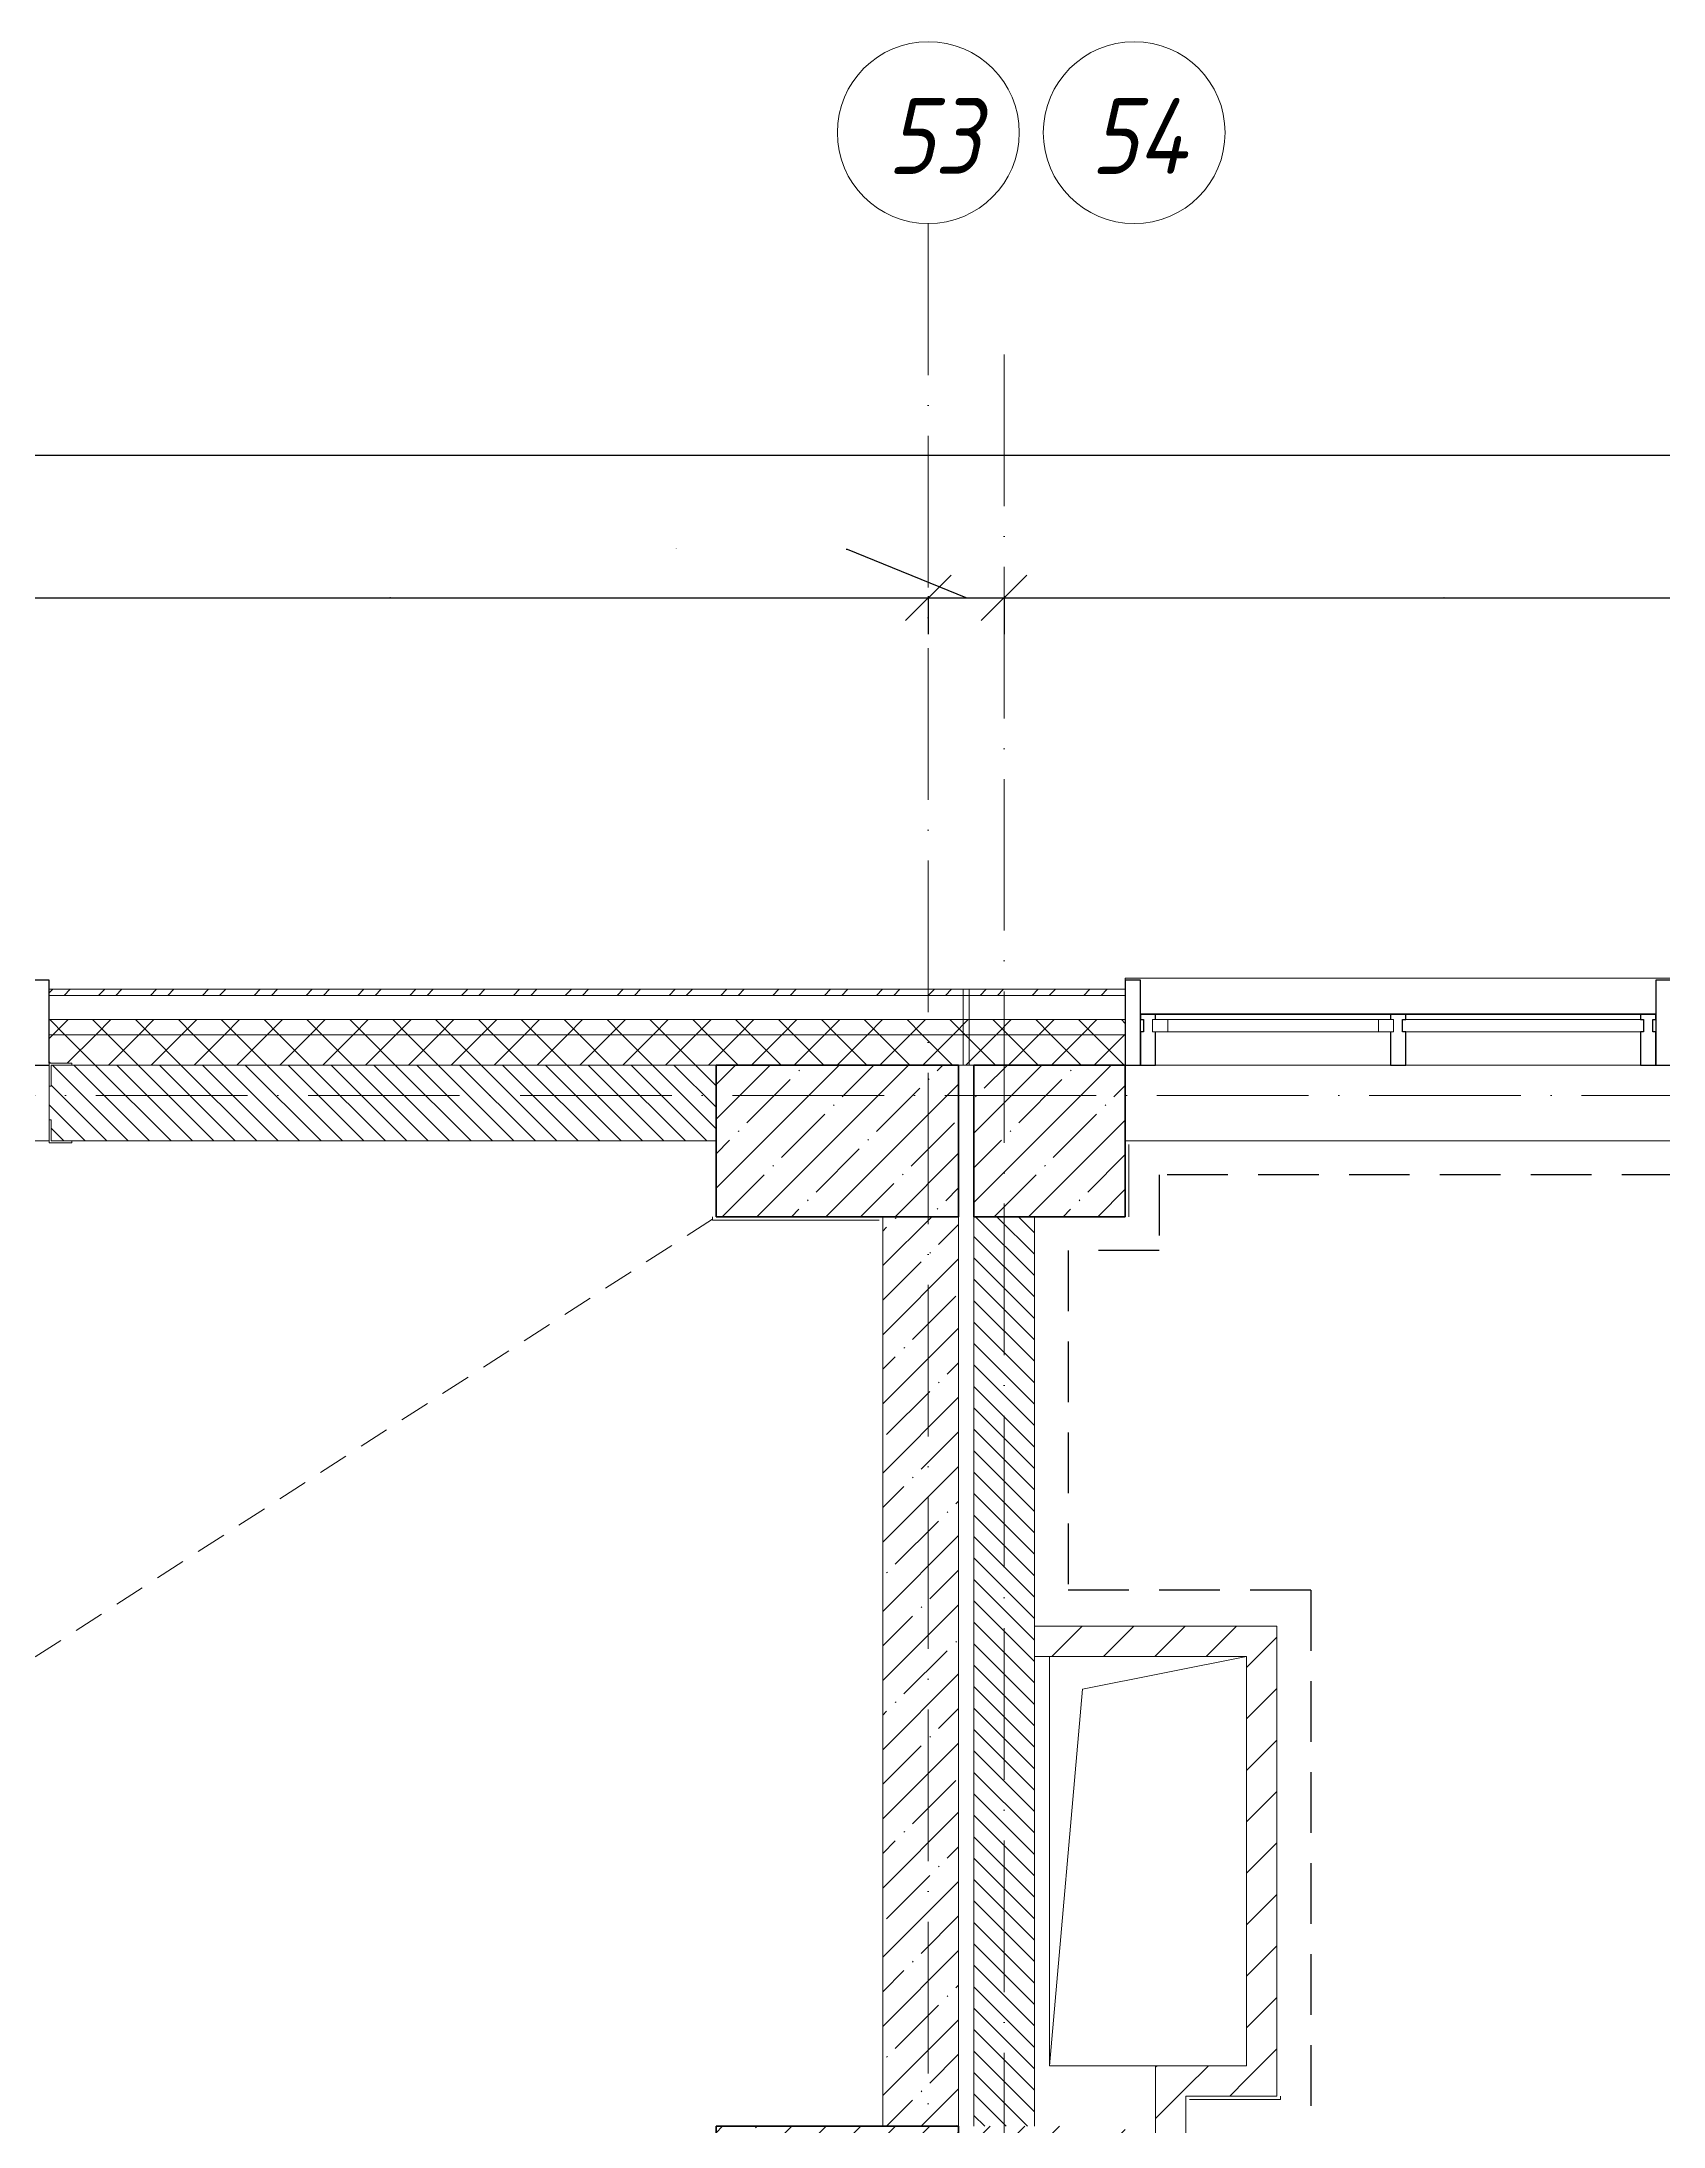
# Model space of a CAD drawing. Header units: millimetres. Extents: x -213536 to 1564669, y -45299 to 942238.
# Drawn here: x 503191 to 508541, y 528902 to 535778 of the extents above; entities that cross this region are included whole.
import ezdxf

# ---------------------------------------------------------------- set-up
doc = ezdxf.new("R2010")
doc.units = ezdxf.units.MM
for name, pattern in [('200_ШТРИХ_ш1п0_6_', [160, 100, -60]), ('50_200_ШТРИХ_1Т_ш5_п1_п1_', [700, 500, -100, 0, -100]), ('Штрих короткий', [300, 150, -150]), ('Штриховая _2 мм - 1 мм_', [300, 200, -100])]:
    doc.linetypes.add(name, pattern=pattern)
for name, color, linetype, lineweight in [('0-1', 7, 'Continuous', 5), ('0-2', 7, 'Continuous', 9), ('3) ЖБ 4м', 3, 'Continuous', 30), ('Импосты витража', 7, 'Continuous', 9), ('Импосты витража-1', 7, 'Continuous', 25), ('Каркас_Импост', 7, 'Continuous', 13), ('Каркас_Импост-1', 7, 'Continuous', 9), ('Линии-1', 7, '200_ШТРИХ_ш1п0_6_', 9), ('Несущие колонны', 7, 'Continuous', 9), ('Несущие колонны-1', 7, 'Continuous', 35), ('Обобщенные модели', 7, 'Continuous', 9), ('Общие ребра', 7, 'Continuous', 9), ('Окна', 7, 'Continuous', 9), ('Оси', 7, 'Continuous', 9), ('Оси-1', 7, 'Continuous', 20), ('Оси-2', 7, '50_200_ШТРИХ_1Т_ш5_п1_п1_', 9), ('Остекление-1', 7, 'Continuous', 9), ('Перемычка-1', 7, 'Штрих короткий', 9), ('Размеры', 7, 'Continuous', 15), ('Стены', 7, 'Continuous', 9), ('Стены-1', 7, 'Continuous', 13), ('Штриховка разреза-1', 7, 'Continuous', 9)]:
    doc.layers.add(name, color=color, linetype=linetype, lineweight=lineweight)
doc.layers.add('СТ-1_1', color=7, linetype='Штриховая _2 мм - 1 мм_', lineweight=90, true_color=0x888888)
doc.layers.get('0-2').off()
doc.styles.add('ISOCPEUR_I_1', font='isocpeui.ttf', dxfattribs={"width": 0.85, "height": 2.5})
doc.styles.add('ISOCPEUR_I_5', font='isocpeui.ttf', dxfattribs={"width": 0.85, "height": 2.1})
doc.dimstyles.new('ISO-2_5_0_9К', dxfattribs={"dimscale": 304.8, "dimtxt": 248.995294, "dimasz": 0.492126, "dimexe": 0.393701, "dimexo": 0.328084, "dimgap": 0, "dimtad": 1, "dimdec": 0, "dimzin": 0, "dimdsep": 46, "dimtxsty": 'ISOCPEUR_I_1', "dimblk1": 'OBLIQUE', "dimblk2": 'OBLIQUE', "dimsah": 1, "dimcen": 0.09, "dimdle": 0.393701, "dimazin": 0, "dimtfac": 1, "dimtdec": 4, "dimtix": 1, "dimtmove": 0, "dimatfit": 3, "dimfxl": 1, "dimtvp": 1, "dimtolj": 1, "dimtzin": 0, "dimarcsym": 2})
doc.dimstyles.new('ISO-2_5_0_9К_1', dxfattribs={"dimscale": 304.8, "dimtxt": 248.995294, "dimasz": 0.492126, "dimexe": 0.393701, "dimexo": 0.328084, "dimgap": 0, "dimtad": 1, "dimdec": 0, "dimzin": 0, "dimdsep": 46, "dimtxsty": 'ISOCPEUR_I_1', "dimblk1": 'OBLIQUE', "dimblk2": 'OBLIQUE', "dimsah": 1, "dimcen": 0.09, "dimdle": 0.393701, "dimazin": 0, "dimtfac": 1, "dimtdec": 4, "dimtix": 1, "dimtmove": 1, "dimatfit": 3, "dimfxl": 1, "dimtvp": 1, "dimtolj": 1, "dimtzin": 0, "dimarcsym": 2})
pattern_1 = [(45, (0, 0), (-70.71068, 70.71068), []), (135, (0, 0), (-70.71068, -70.71068), [])]
pattern_2 = [(45, (0, 0), (-114.04925, 114.04925), []), (45, (114.05, 0), (-114.04925, 114.04925), [201.612, -40.322, 3.353, -36.97])]
pattern_3 = [(135, (0, 0), (-35.35534, -35.35534), [])]
pattern_4 = [(45, (0, 0), (-85.53659, 85.53659), []), (45, (57.02, 0), (-85.53659, 85.53659), [])]
pattern_5 = [(45, (0, 0), (-84.85281, 84.85281), [])]

# ---------------------------------------------------------------- blocks, each defined once
blk = doc.blocks.new('Ось сетки - Круг_Ø6_00__ISO-2_5_0_9K_-16731441-АИ2_03_План отделки стен 3-го этажа _Часть 1_')
at = {"layer": 'Оси-1'}
blk.add_circle((0, 0), 3, dxfattribs=at)
blk = doc.blocks.new('_Oblique')
at = {"color": 0, "linetype": 'ByBlock', "lineweight": -2}
blk.add_line((-0.5, -0.5), (0.5, 0.5), dxfattribs=at)
blk = doc.blocks.new('*D3916')
at = {"layer": 'Defpoints', "color": 0, "lineweight": 30, "transparency": 16777216}
for p in [(502566, 534049.2), (506116, 534049.2), (506116, 533943.1)]:
    blk.add_point(p, dxfattribs=at)
at = {"layer": 'Размеры', "color": 0, "lineweight": -2, "transparency": 16777216}
for p, q in [((502446, 533943.1), (506236, 533943.1)), ((502566, 533949.2), (502566, 533823.1)), ((506116, 533949.2), (506116, 533823.1))]:
    blk.add_line(p, q, dxfattribs=at)
at = {"layer": 'Размеры', "color": 0, "lineweight": -2, "transparency": 16777216, "xscale": 150, "yscale": 150, "zscale": 150, "rotation": 180}
blk.add_blockref('_Oblique', (502566, 533943.1), dxfattribs=at)
at = {"layer": 'Размеры', "color": 0, "lineweight": -2, "transparency": 16777216, "xscale": 150, "yscale": 150, "zscale": 150}
blk.add_blockref('_Oblique', (506116, 533943.1), dxfattribs=at)
at = {"layer": 'Размеры', "color": 0, "transparency": 16777216, "insert": (504341, 533944.4), "char_height": 2.5, "width": 758.478, "attachment_point": 5, "style": 'ISOCPEUR_I_1'}
blk.add_mtext('\\A1;3550', dxfattribs=at)
blk = doc.blocks.new('*D3917')
at = {"layer": 'Defpoints', "color": 0, "lineweight": 30, "transparency": 16777216}
for p in [(506116, 534049.2), (506366, 534049.2), (506366, 533943.1)]:
    blk.add_point(p, dxfattribs=at)
at = {"layer": 'Размеры', "color": 0, "lineweight": -2, "transparency": 16777216}
for p, q in [((505849.9, 534103.1), (505845.4, 534103.1)), ((506241, 533943.1), (505849.9, 534103.1)), ((505996, 533943.1), (506486, 533943.1)), ((506116, 533949.2), (506116, 533823.1)), ((506366, 533949.2), (506366, 533823.1))]:
    blk.add_line(p, q, dxfattribs=at)
at = {"layer": 'Размеры', "color": 0, "lineweight": -2, "transparency": 16777216, "xscale": 150, "yscale": 150, "zscale": 150, "rotation": 180}
blk.add_blockref('_Oblique', (506116, 533943.1), dxfattribs=at)
at = {"layer": 'Размеры', "color": 0, "lineweight": -2, "transparency": 16777216, "xscale": 150, "yscale": 150, "zscale": 150}
blk.add_blockref('_Oblique', (506366, 533943.1), dxfattribs=at)
at = {"layer": 'Размеры', "color": 0, "transparency": 16777216, "insert": (505281.1, 534106.4), "char_height": 2.5, "width": 568.858, "attachment_point": 1, "line_spacing_factor": 1.149209, "style": 'ISOCPEUR_I_1'}
blk.add_mtext('\\A1;250', dxfattribs=at)
blk = doc.blocks.new('*D3918')
at = {"layer": 'Defpoints', "color": 0, "lineweight": 30, "transparency": 16777216}
for p in [(506366, 534049.2), (509266, 534049.2), (509266, 533943.1)]:
    blk.add_point(p, dxfattribs=at)
at = {"layer": 'Размеры', "color": 0, "lineweight": -2, "transparency": 16777216}
for p, q in [((506246, 533943.1), (509386, 533943.1)), ((506366, 533949.2), (506366, 533823.1)), ((509266, 533949.2), (509266, 533823.1))]:
    blk.add_line(p, q, dxfattribs=at)
at = {"layer": 'Размеры', "color": 0, "lineweight": -2, "transparency": 16777216, "xscale": 150, "yscale": 150, "zscale": 150, "rotation": 180}
blk.add_blockref('_Oblique', (506366, 533943.1), dxfattribs=at)
at = {"layer": 'Размеры', "color": 0, "lineweight": -2, "transparency": 16777216, "xscale": 150, "yscale": 150, "zscale": 150}
blk.add_blockref('_Oblique', (509266, 533943.1), dxfattribs=at)
at = {"layer": 'Размеры', "color": 0, "transparency": 16777216, "insert": (507816, 533944.4), "char_height": 2.5, "width": 758.478, "attachment_point": 5, "style": 'ISOCPEUR_I_1'}
blk.add_mtext('\\A1;2900', dxfattribs=at)
blk = doc.blocks.new('*D3927')
at = {"layer": 'Defpoints', "color": 0, "lineweight": 30, "transparency": 16777216}
for p in [(429166, 534520.1), (532666, 534520.1), (532666, 534414)]:
    blk.add_point(p, dxfattribs=at)
at = {"layer": 'Размеры', "color": 0, "lineweight": -2, "transparency": 16777216}
for p, q in [((429046, 534414), (532786, 534414)), ((429166, 534420.1), (429166, 534294)), ((532666, 534420.1), (532666, 534294))]:
    blk.add_line(p, q, dxfattribs=at)
at = {"layer": 'Размеры', "color": 0, "lineweight": -2, "transparency": 16777216, "xscale": 150, "yscale": 150, "zscale": 150, "rotation": 180}
blk.add_blockref('_Oblique', (429166, 534414), dxfattribs=at)
at = {"layer": 'Размеры', "color": 0, "lineweight": -2, "transparency": 16777216, "xscale": 150, "yscale": 150, "zscale": 150}
blk.add_blockref('_Oblique', (532666, 534414), dxfattribs=at)
at = {"layer": 'Размеры', "color": 0, "transparency": 16777216, "insert": (480916, 534415.3), "char_height": 2.5, "width": 1080.257, "attachment_point": 5, "style": 'ISOCPEUR_I_1'}
blk.add_mtext('\\A1;103500', dxfattribs=at)
blk = doc.blocks.new('BSC_Колонна _Прямоугольная - 500х800-V83-АИ2_03_План отделки стен 3-го этажа _Часть 1_')
at = {"layer": 'Несущие колонны'}
h = blk.add_hatch(dxfattribs=at)
h.set_pattern_fill('FP_81', color=256, style=0, pattern_type=2)
h.set_pattern_definition([(315, (-87250, 76650), (114.04925, 114.04925), []), (315, (-87250, 76535.95), (114.04925, 114.04925), [201.613, -40.323, 3.353, -36.97])])
h.paths.add_polyline_path([(-250, 42.8), (-250, -400), (250, -400), (250, 400), (-250, 400)], flags=0)
at = {"layer": 'Несущие колонны-1'}
for p, q in [((250, 400), (-250, 400)), ((-250, 400), (-250, -400)), ((250, -400), (250, 400)), ((-250, -400), (250, -400))]:
    blk.add_line(p, q, dxfattribs=at)
blk = doc.blocks.new('BSC_Колонна _Прямоугольная - 500х800-V84-АИ2_03_План отделки стен 3-го этажа _Часть 1_')
at = {"layer": 'Несущие колонны'}
h = blk.add_hatch(dxfattribs=at)
h.set_pattern_fill('FP_82', color=256, style=0, pattern_type=2)
h.set_pattern_definition([(315, (-83750, 76650), (114.04925, 114.04925), []), (315, (-83750, 76535.95), (114.04925, 114.04925), [201.613, -40.323, 3.353, -36.97])])
h.paths.add_polyline_path([(-250, 400), (-250, -400), (250, -400), (250, 400)], flags=0)
at = {"layer": 'Несущие колонны-1'}
for p, q in [((250, 400), (-250, 400)), ((-250, 400), (-250, -400)), ((250, -400), (250, 400)), ((-250, -400), (250, -400))]:
    blk.add_line(p, q, dxfattribs=at)
blk = doc.blocks.new('BSC_Колонна _Прямоугольная - 500х500-V94-АИ2_03_План отделки стен 3-го этажа _Часть 1_')
at = {"layer": 'Несущие колонны'}
h = blk.add_hatch(dxfattribs=at)
h.set_pattern_fill('FP_92', color=256, style=0, pattern_type=2)
h.set_pattern_definition([(45, (-77350, -87250), (-114.04925, 114.04925), []), (45, (-77235.95, -87250), (-114.04925, 114.04925), [201.613, -40.323, 3.353, -36.97])])
h.paths.add_polyline_path([(-250, -250), (250, -250), (250, 250), (-250, 250), (-250, -39.9)], flags=0)
at = {"layer": 'Несущие колонны-1'}
for p, q in [((250, 250), (-250, 250)), ((-250, 250), (-250, -250)), ((250, -250), (250, 250)), ((-250, -250), (250, -250))]:
    blk.add_line(p, q, dxfattribs=at)
blk = doc.blocks.new('PNS_Панель прямоугольная2 - Нр_Стекло - 40мм-26243474-АИ2_03_План отделки стен 3-го этажа _Часть 1_')
at = {"layer": 'Каркас_Импост'}
for p, q in [((-397.5, 0), (-397.5, 40)), ((-397.5, 40), (-347.5, 40)), ((-347.5, 40), (-347.5, 0)), ((397.5, 40), (347.5, 40)), ((347.5, 40), (347.5, 0)), ((397.5, 0), (397.5, 40)), ((-347.5, 0), (-397.5, 0)), ((347.5, 0), (397.5, 0))]:
    blk.add_line(p, q, dxfattribs=at)
at = {"layer": 'Каркас_Импост-1'}
for p, q in [((-347.5, 40), (347.5, 40)), ((-347.5, 0), (347.5, 0))]:
    blk.add_line(p, q, dxfattribs=at)
blk = doc.blocks.new('Прямоугольный импост - Импост структурный с накладкой - 150мм-25647633-АИ2_03_План отделки стен 3-го этажа _Часть 1_')
at = {"layer": 'Импосты витража-1'}
for p, q in [((-25, 0), (-25, 17)), ((-25, 17), (25, 17)), ((-15, 0), (-25, 0)), ((-15, -40), (-15, 0)), ((25, 17), (25, 0)), ((-25, -150), (-25, -40)), ((-25, -40), (-15, -40)), ((25, -40), (25, -150)), ((25, -150), (-25, -150))]:
    blk.add_line(p, q, dxfattribs=at)
blk = doc.blocks.new('Прямоугольный импост - Импост структурный с накладкой - 150мм-25647642-АИ2_03_План отделки стен 3-го этажа _Часть 1_')
at = {"layer": 'Импосты витража'}
for p, q in [((78475, 87667), (77700, 87667)), ((78475, 87500), (77700, 87500))]:
    blk.add_line(p, q, dxfattribs=at)
blk = doc.blocks.new('Прямоугольный импост - Импост структурный с накладкой - 150мм-V149-АИ2_03_План отделки стен 3-го этажа _Часть 1_')
at = {"layer": 'Импосты витража-1'}
for p, q in [((-25, 0), (-25, 17)), ((-25, 17), (25, 17)), ((25, 0), (15, 0)), ((15, 0), (15, -40)), ((25, 17), (25, 0)), ((-25, -150), (-25, -40)), ((15, -40), (25, -40)), ((25, -40), (25, -150)), ((25, -150), (-25, -150))]:
    blk.add_line(p, q, dxfattribs=at)
blk = doc.blocks.new('PNS_Панель прямоугольная1 - Нр_Стекло - 40мм-25259299-АИ2_03_План отделки стен 3-го этажа _Часть 1_')
at = {"layer": 'Остекление-1'}
for p, q in [((-387.5, 40), (387.5, 40)), ((-397.5, 0), (397.5, 0)), ((387.5, 0), (-387.5, 0))]:
    blk.add_line(p, q, dxfattribs=at)
blk = doc.blocks.new('Прямоугольный импост - Импост структурный с накладкой - 150мм-25647644-АИ2_03_План отделки стен 3-го этажа _Часть 1_')
at = {"layer": 'Импосты витража-1'}
for p, q in [((-25, 0), (-25, 17)), ((-25, 17), (25, 17)), ((-15, 0), (-25, 0)), ((-15, -40), (-15, 0)), ((25, 0), (15, 0)), ((15, 0), (15, -40)), ((25, 17), (25, 0)), ((-25, -150), (-25, -40)), ((-25, -40), (-15, -40)), ((15, -40), (25, -40)), ((25, -40), (25, -150)), ((25, -150), (-25, -150))]:
    blk.add_line(p, q, dxfattribs=at)
blk = doc.blocks.new('Прямоугольный импост - Откос НВФ_50х280 мм-25993834-АИ2_03_План отделки стен 3-го этажа _Часть 1_')
at = {"layer": 'Импосты витража-1'}
for p, q in [((-50, 130), (0, 130)), ((-50, -150), (-50, 130)), ((0, 130), (0, -150)), ((0, -150), (-50, -150))]:
    blk.add_line(p, q, dxfattribs=at)
blk = doc.blocks.new('Прямоугольный импост - Откос НВФ_50х280 мм-25993838-АИ2_03_План отделки стен 3-го этажа _Часть 1_')
at = {"layer": 'Импосты витража-1'}
for p, q in [((0, 130), (-50, 130)), ((-50, 130), (-50, -150)), ((0, -144), (0, 130)), ((-50, -150), (0, -150))]:
    blk.add_line(p, q, dxfattribs=at)
blk = doc.blocks.new('Проем_Дверь_Прямоугольный - 1800х2700h_оконные проемы-25805030-АИ2_03_План отделки стен 3-го этажа _Часть 1_')
at = {"layer": 'Перемычка-1'}
for p, q in [((900, 125), (-900, 125)), ((900, -125), (-900, -125))]:
    blk.add_line(p, q, dxfattribs=at)
blk = doc.blocks.new('Прямоугольный импост - Откос НВФ_50х280 мм-V160-АИ2_03_План отделки стен 3-го этажа _Часть 1_')
at = {"layer": 'Импосты витража-1'}
for p, q in [((-50, 150), (0, 150)), ((-50, -130), (-50, 150)), ((0, 144), (0, -130)), ((0, -130), (-50, -130))]:
    blk.add_line(p, q, dxfattribs=at)
blk = doc.blocks.new('Проем_Дверь_Прямоугольный - 1800х2160h_оконные проемы-27185541-АИ2_03_План отделки стен 3-го этажа _Часть 1_')
at = {"layer": 'Перемычка-1'}
for p, q in [((900, 125), (-900, 125)), ((900, -125), (-900, -125))]:
    blk.add_line(p, q, dxfattribs=at)
blk = doc.blocks.new('Фахверк_СКБ_Уголок - 250_2160-27509414-АИ2_03_План отделки стен 3-го этажа _Часть 1_')
at = {"layer": 'Обобщенные модели'}
for p, q in [((200, 181), (125, 181)), ((125, 181), (125, 106)), ((131, 106), (131, 175)), ((131, 175), (200, 175)), ((200, 175), (200, 181)), ((125, 106), (131, 106)), ((131, -6), (125, -6)), ((125, -6), (125, -81)), ((131, -75), (131, -6)), ((125, -81), (200, -81)), ((200, -75), (131, -75)), ((200, -81), (200, -75))]:
    blk.add_line(p, q, dxfattribs=at)
blk = doc.blocks.new('AR_Отверстие прямоугольное _в плите_ - AR_Отверстие прямоугольное _в плите_-30552512-АИ2_03_План отделки стен 3-го этажа _Часть 1_')
at = {"layer": 'Обобщенные модели'}
for p, q in [((-325, 675), (-325, -675)), ((-216.7, 566.7), (325, 675)), ((-325, -675), (-216.7, 566.7)), ((-325, -675), (25, -675))]:
    blk.add_line(p, q, dxfattribs=at)
blk = doc.blocks.new('Отлив_СКБ - Отлив витража_120_НВФ-31885689-АИ2_03_План отделки стен 3-го этажа _Часть 1_')
at = {"layer": 'Окна'}
for p, q in [((0, 113), (0, 120)), ((1800, 120), (0, 120)), ((1800, 120), (1800, 113)), ((50, 2), (1750, 2))]:
    blk.add_line(p, q, dxfattribs=at)
blk = doc.blocks.new('Стены 2 - Стены 4-31194547-АИ2_03_План отделки стен 3-го этажа _Часть 1_')
at = {"layer": 'Стены-1'}
for p, q in [((-1798.5, 41030.2), (-1798.5, 41010.2)), ((-1548.5, 41030.2), (-1798.5, 41030.2)), ((-1798.5, 41010.2), (-1548.5, 41010.2)), ((-1548.5, 41010.2), (-1548.5, 41030.2))]:
    blk.add_line(p, q, dxfattribs=at)
blk = doc.blocks.new('0125-Р-ОО-Ш2-АР-о_23_10_2024_rvt-1-АИ2_03_План отделки стен 3-го этажа _Часть 1_')
at = {"layer": 'Несущие колонны'}
h = blk.add_hatch(dxfattribs=at)
h.set_pattern_fill('FP_2', color=256, style=0, pattern_type=2)
h.set_pattern_definition(pattern_2)
h.paths.add_polyline_path([(77600, 83500), (77600, 84000), (77100, 84000), (77100, 83500)], flags=0)
at = {"layer": 'Штриховка разреза-1'}
h = blk.add_hatch(dxfattribs=at)
h.set_pattern_fill('FP_49', color=256, style=0, pattern_type=2)
h.set_pattern_definition(pattern_4)
h.paths.add_polyline_path([(77065, 87730), (77065, 87750), (74050, 87750), (74050, 87730), (76607.2, 87730)], flags=0)
h.paths.add_polyline_path([(71050, 87730), (72250, 87730), (72250, 87750), (71050, 87750)], flags=0)
h.paths.add_polyline_path([(68050, 87730), (69250, 87730), (69250, 87750), (68050, 87750)], flags=0)
h.paths.add_polyline_path([(66250, 87730), (66250, 87750), (65000, 87750), (65000, 87730), (65301.2, 87730)], flags=0)
h.paths.add_polyline_path([(63200, 87730), (63200, 87750), (62000, 87750), (62000, 87730), (62474.6, 87730)], flags=0)
h.paths.add_polyline_path([(59000, 87730), (60200, 87730), (60200, 87750), (59000, 87750)], flags=0)
h.paths.add_polyline_path([(57200, 87730), (57200, 87750), (56000, 87750), (56000, 87730), (56821.6, 87730)], flags=0)
h.paths.add_polyline_path([(54200, 87730), (54200, 87750), (52515, 87750), (52515, 87730), (53995.1, 87730)], flags=0)
h = blk.add_hatch(dxfattribs=at)
h.set_pattern_fill('FP_49', color=256, style=0, pattern_type=2)
h.set_pattern_definition(pattern_4)
h.paths.add_polyline_path([(89300, 87730), (89300, 87750), (88175, 87750), (88175, 87730), (88855.5, 87730)], flags=0)
h.paths.add_polyline_path([(83450, 87730), (83450, 87750), (82400, 87750), (82400, 87730), (83202.5, 87730)], flags=0)
h.paths.add_polyline_path([(85250, 87730), (86375, 87730), (86375, 87750), (85250, 87750)], flags=0)
h.paths.add_polyline_path([(77085, 87730), (77600, 87730), (77600, 87750), (77085, 87750)], flags=0)
h.paths.add_polyline_path([(79433.8, 87730), (80600, 87730), (80600, 87750), (79400, 87750), (79400, 87730)], flags=0)
h = blk.add_hatch(dxfattribs=at)
h.set_pattern_fill('FP_50', color=256, style=0, pattern_type=2)
h.set_pattern_definition(pattern_1)
h.paths.add_polyline_path([(103830, 87600), (103830, 87650), (96850, 87650), (96850, 87600), (102988.1, 87600)], flags=0)
h.paths.add_polyline_path([(94100, 87600), (95850, 87600), (95850, 87650), (94100, 87650)], flags=0)
h.paths.add_polyline_path([(89300, 87600), (89300, 87650), (88175, 87650), (88175, 87600), (88855.5, 87600)], flags=0)
h.paths.add_polyline_path([(86375, 87600), (86375, 87650), (85250, 87650), (85250, 87600), (86029, 87600)], flags=0)
h.paths.add_polyline_path([(79400, 87600), (80600, 87600), (80600, 87650), (79400, 87650)], flags=0)
h.paths.add_polyline_path([(83450, 87600), (83450, 87650), (82400, 87650), (82400, 87600), (83202.5, 87600)], flags=0)
h.paths.add_polyline_path([(77549.4, 87600), (77600, 87600), (77600, 87650), (74050, 87650), (74050, 87600), (76607.2, 87600)], flags=0)
h.paths.add_polyline_path([(72250, 87600), (72250, 87650), (71050, 87650), (71050, 87600), (71896.4, 87600)], flags=0)
h.paths.add_polyline_path([(69250, 87600), (69250, 87650), (68050, 87650), (68050, 87600), (69069.9, 87600)], flags=0)
h.paths.add_polyline_path([(66250, 87600), (66250, 87650), (65000, 87650), (65000, 87600), (65301.2, 87600)], flags=0)
h.paths.add_polyline_path([(62000, 87600), (63200, 87600), (63200, 87650), (62000, 87650)], flags=0)
h.paths.add_polyline_path([(60200, 87600), (60200, 87650), (59000, 87650), (59000, 87600), (59648.1, 87600)], flags=0)
h.paths.add_polyline_path([(57200, 87600), (57200, 87650), (56000, 87650), (56000, 87600), (56821.6, 87600)], flags=0)
h.paths.add_polyline_path([(53995.1, 87600), (54200, 87600), (54200, 87650), (52400, 87650), (52400, 87600)], flags=0)
h = blk.add_hatch(dxfattribs=at)
h.set_pattern_fill('FP_50', color=256, style=0, pattern_type=2)
h.set_pattern_definition(pattern_1)
h.paths.add_polyline_path([(103750, 87500), (103830, 87500), (103830, 87600), (96850, 87600), (96850, 87500), (103700, 87500)], flags=0)
h.paths.add_polyline_path([(95350, 87500), (95850, 87500), (95850, 87600), (94100, 87600), (94100, 87506), (94175, 87506), (94175, 87500), (94508.5, 87500)], flags=0)
h.paths.add_polyline_path([(86300, 87500), (86300, 87506), (86375, 87506), (86375, 87600), (85250, 87600), (85250, 87500), (86029, 87500)], flags=0)
h.paths.add_polyline_path([(88250, 87500), (89225, 87500), (89225, 87506), (89300, 87506), (89300, 87600), (88175, 87600), (88175, 87506), (88250, 87506)], flags=0)
h.paths.add_polyline_path([(83202.5, 87500), (83375, 87500), (83375, 87506), (83450, 87506), (83450, 87600), (82400, 87600), (82400, 87506), (82475, 87506), (82475, 87500)], flags=0)
h.paths.add_polyline_path([(80525, 87500), (80525, 87506), (80600, 87506), (80600, 87600), (79400, 87600), (79400, 87506), (79475, 87506), (79475, 87500), (80375.9, 87500)], flags=0)
h.paths.add_polyline_path([(77549.4, 87500), (77600, 87500), (77600, 87600), (74050, 87600), (74050, 87506), (74125, 87506), (74125, 87500), (77100, 87500)], flags=0)
h.paths.add_polyline_path([(71050, 87500), (72175, 87500), (72175, 87506), (72250, 87506), (72250, 87600), (71050, 87600)], flags=0)
h.paths.add_polyline_path([(68125, 87500), (69175, 87500), (69175, 87506), (69250, 87506), (69250, 87600), (68050, 87600), (68050, 87506), (68125, 87506)], flags=0)
h.paths.add_polyline_path([(66175, 87500), (66175, 87506), (66250, 87506), (66250, 87600), (65000, 87600), (65000, 87506), (65075, 87506), (65075, 87500), (65600, 87500)], flags=0)
h.paths.add_polyline_path([(60125, 87500), (60125, 87506), (60200, 87506), (60200, 87600), (59000, 87600), (59000, 87506), (59075, 87506), (59075, 87500), (59648.1, 87500)], flags=0)
h.paths.add_polyline_path([(62075, 87500), (63125, 87500), (63125, 87506), (63200, 87506), (63200, 87600), (62000, 87600), (62000, 87506), (62075, 87506)], flags=0)
h.paths.add_polyline_path([(56821.6, 87500), (57125, 87500), (57125, 87506), (57200, 87506), (57200, 87600), (56000, 87600), (56000, 87506), (56075, 87506), (56075, 87500)], flags=0)
h.paths.add_polyline_path([(53350, 87500), (54125, 87500), (54125, 87506), (54200, 87506), (54200, 87600), (52400, 87600), (52400, 87500), (52550, 87500)], flags=0)
h = blk.add_hatch(dxfattribs=at)
h.set_pattern_fill('FP_1', color=256, style=0, pattern_type=2)
h.set_pattern_definition(pattern_3)
h.paths.add_polyline_path([(76250, 87250), (76250, 87500), (74056, 87500), (74056, 87431), (74050, 87431), (74050, 87319), (74056, 87319), (74056, 87250), (74722.9, 87250)], flags=0)
h.paths.add_polyline_path([(71896.4, 87250), (72244, 87250), (72244, 87319), (72250, 87319), (72250, 87431), (72244, 87431), (72244, 87500), (71550, 87500), (71550, 87250)], flags=0)
h = blk.add_hatch(dxfattribs=at)
h.set_pattern_fill('FP_2', color=256, style=0, pattern_type=2)
h.set_pattern_definition(pattern_2)
h.paths.add_polyline_path([(77050, 84000), (77050, 87000), (76800, 87000), (76800, 84000)], flags=0)
h = blk.add_hatch(dxfattribs=at)
h.set_pattern_fill('FP_1', color=256, style=0, pattern_type=2)
h.set_pattern_definition(pattern_3)
h.paths.add_polyline_path([(77300, 84000), (77300, 87000), (77100, 87000), (77100, 84000)], flags=0)
h = blk.add_hatch(dxfattribs=at)
h.set_pattern_fill('FP_121', color=256, style=0, pattern_type=2)
h.set_pattern_definition(pattern_5)
h.paths.add_polyline_path([(78000, 85550), (78000, 85650), (77300, 85650), (77300, 85550)], flags=0)
h = blk.add_hatch(dxfattribs=at)
h.set_pattern_fill('FP_121', color=256, style=0, pattern_type=2)
h.set_pattern_definition(pattern_5)
h.paths.add_polyline_path([(78000, 84100), (78100, 84100), (78100, 85650), (78000, 85650), (78000, 84200)], flags=0)
h = blk.add_hatch(dxfattribs=at)
h.set_pattern_fill('FP_121', color=256, style=0, pattern_type=2)
h.set_pattern_definition(pattern_5)
h.paths.add_polyline_path([(77797, 80750), (77796.8, 80797), (77703, 80797), (77703, 80750), (77750, 80750)], flags=0)
h.paths.add_polyline_path([(77703, 80800), (77800, 80800), (77800, 84200), (77700, 84200), (77700, 80800)], flags=0)
h = blk.add_hatch(dxfattribs=at)
h.set_pattern_fill('FP_121', color=256, style=0, pattern_type=2)
h.set_pattern_definition(pattern_5)
h.paths.add_polyline_path([(78000, 84100), (78000, 84200), (77800, 84200), (77800, 84100)], flags=0)
at = {"layer": 'Линии-1'}
blk.add_line((76238, 86992.2), (53359.3, 72206), dxfattribs=at)
at = {"layer": 'Общие ребра'}
for p, q in [((77600, 87650), (74050, 87650)), ((77600, 87600), (74050, 87600)), ((74125, 87500), (76250, 87500)), ((76250, 87500), (74125, 87500))]:
    blk.add_line(p, q, dxfattribs=at)
at = {"layer": 'Стены'}
blk.add_line((79400, 87250), (77612, 87250), dxfattribs=at)
at = {"layer": 'Стены-1'}
for p, q in [((77065, 87750), (74050, 87750)), ((74050, 87750), (74050, 87730)), ((77600, 87730), (74050, 87730)), ((74050, 87730), (74050, 87506)), ((74050, 87730), (77065, 87730)), ((77065, 87730), (77065, 87750)), ((77600, 87750), (77085, 87750)), ((77085, 87750), (77085, 87730)), ((77085, 87730), (77600, 87730)), ((77600, 87730), (77600, 87750)), ((77600, 87500), (77600, 87730)), ((77050, 87500), (77100, 87500)), ((74050, 87431), (74050, 87319)), ((74125, 87250), (76250, 87250)), ((76800, 87000), (76800, 84000)), ((77050, 84000), (77050, 87000)), ((77100, 87000), (77100, 84000)), ((77300, 84000), (77300, 87000)), ((78000, 85650), (77300, 85650)), ((77300, 85650), (77300, 85550)), ((78100, 85650), (78000, 85650)), ((78100, 84100), (78100, 85650)), ((77300, 85550), (78000, 85550)), ((78000, 85550), (78000, 84200)), ((77700, 84200), (77700, 82800)), ((77800, 84200), (77700, 84200)), ((78000, 84200), (77800, 84200)), ((77800, 80800), (77800, 84100)), ((77800, 84100), (78000, 84100)), ((78000, 84100), (78100, 84100))]:
    blk.add_line(p, q, dxfattribs=at)
at = {"layer": '0-2', "extrusion": (0, 0, -1), "rotation": 180}
blk.add_blockref('Прямоугольный импост - Откос НВФ_50х280 мм-V160-АИ2_03_План отделки стен 3-го этажа _Часть 1_', (-74050, 87650), dxfattribs=at)
at = {"layer": '0-2'}
for name, p, rotation in [('Стены 2 - Стены 4-31194547-АИ2_03_План отделки стен 3-го этажа _Часть 1_', (118095.2, 89298.5), 89.9999999999999), ('PNS_Панель прямоугольная2 - Нр_Стекло - 40мм-26243474-АИ2_03_План отделки стен 3-го этажа _Часть 1_', (78087.5, 87650), 180), ('PNS_Панель прямоугольная1 - Нр_Стекло - 40мм-25259299-АИ2_03_План отделки стен 3-го этажа _Часть 1_', (78912.5, 87650), 180), ('BSC_Колонна _Прямоугольная - 500х800-V83-АИ2_03_План отделки стен 3-го этажа _Часть 1_', (76650, 87250), 89.9999999999999), ('Проем_Дверь_Прямоугольный - 1800х2700h_оконные проемы-25805030-АИ2_03_План отделки стен 3-го этажа _Часть 1_', (78500, 87375), 180), ('BSC_Колонна _Прямоугольная - 500х800-V84-АИ2_03_План отделки стен 3-го этажа _Часть 1_', (76650, 83750), 89.9999999999999)]:
    blk.add_blockref(name, p, dxfattribs=dict(at, rotation=rotation))
for name, p in [('Отлив_СКБ - Отлив витража_120_НВФ-31885689-АИ2_03_План отделки стен 3-го этажа _Часть 1_', (77600, 87667)), ('Прямоугольный импост - Откос НВФ_50х280 мм-25993838-АИ2_03_План отделки стен 3-го этажа _Часть 1_', (79400, 87650)), ('Прямоугольный импост - Импост структурный с накладкой - 150мм-25647642-АИ2_03_План отделки стен 3-го этажа _Часть 1_', (0, 0)), ('Прямоугольный импост - Импост структурный с накладкой - 150мм-25647642-АИ2_03_План отделки стен 3-го этажа _Часть 1_', (825, 0)), ('Проем_Дверь_Прямоугольный - 1800х2160h_оконные проемы-27185541-АИ2_03_План отделки стен 3-го этажа _Часть 1_', (73150, 87375)), ('Фахверк_СКБ_Уголок - 250_2160-27509414-АИ2_03_План отделки стен 3-го этажа _Часть 1_', (73925, 87325)), ('BSC_Колонна _Прямоугольная - 500х500-V94-АИ2_03_План отделки стен 3-го этажа _Часть 1_', (77350, 87250)), ('AR_Отверстие прямоугольное _в плите_ - AR_Отверстие прямоугольное _в плите_-30552512-АИ2_03_План отделки стен 3-го этажа _Часть 1_', (77675, 84875))]:
    blk.add_blockref(name, p, dxfattribs=at)
at = {"layer": '0-2', "extrusion": (0, 0, -1)}
for name, p in [('Прямоугольный импост - Откос НВФ_50х280 мм-25993834-АИ2_03_План отделки стен 3-го этажа _Часть 1_', (-77600, 87650)), ('Прямоугольный импост - Импост структурный с накладкой - 150мм-V149-АИ2_03_План отделки стен 3-го этажа _Часть 1_', (-77675, 87650)), ('Прямоугольный импост - Импост структурный с накладкой - 150мм-25647633-АИ2_03_План отделки стен 3-го этажа _Часть 1_', (-78500, 87650)), ('Прямоугольный импост - Импост структурный с накладкой - 150мм-25647644-АИ2_03_План отделки стен 3-го этажа _Часть 1_', (-79325, 87650))]:
    blk.add_blockref(name, p, dxfattribs=at)
blk = doc.blocks.new('3этВверх')
at = {"layer": 'СТ-1_1', "lineweight": 25}
for p, q in [((506878, 532040.4), (506878, 531790.4)), ((508904, 532040.4), (506878, 532040.4)), ((506578, 531790.4), (506578, 530670.4)), ((506878, 531790.4), (506578, 531790.4)), ((507378, 530670.4), (506578, 530670.4)), ((507378, 530670.4), (507378, 528890.4))]:
    blk.add_line(p, q, dxfattribs=at)
at = {"layer": 'Стены-1'}
for p, q in [((506778, 532152.4), (506766, 532152.4)), ((506778, 531902.4), (506778, 532140.4)), ((505404, 531902.4), (505404, 531890.4)), ((505404, 531890.4), (505954, 531890.4)), ((507266, 529002.4), (506966, 529002.4)), ((506966, 529002.4), (506966, 528990.4)), ((506978, 528990.4), (507278, 528990.4)), ((507278, 528990.4), (507278, 529002.4))]:
    blk.add_line(p, q, dxfattribs=at)
at = {"layer": '0-1'}
blk.add_blockref('0125-Р-ОО-Ш2-АР-о_23_10_2024_rvt-1-АИ2_03_План отделки стен 3-го этажа _Часть 1_', (429166, 444902.4), dxfattribs=at)
blk = doc.blocks.new('Ос 3 эт верх часть')
at = {"layer": 'Оси-2'}
for p, q in [((506116, 535177.6), (506116, 499613)), ((506366, 534745.9), (506366, 499613)), ((535374.3, 532302.4), (426847.2, 532302.4))]:
    blk.add_line(p, q, dxfattribs=at)
at = {"layer": 'Оси-1', "xscale": 99.99999999999993, "yscale": 99.99999999999993, "zscale": 99.99999999999993, "rotation": 180}
for p in [(506116, 535477.6), (506795.3, 535477.6)]:
    blk.add_blockref('Ось сетки - Круг_Ø6_00__ISO-2_5_0_9K_-16731441-АИ2_03_План отделки стен 3-го этажа _Часть 1_', p, dxfattribs=at)
at = {"layer": 'Оси', "char_height": 250, "attachment_point": 1, "style": 'ISOCPEUR_I_5'}
for s, insert, width in [('53', (505981.6, 535591.5), 404.05), ('54', (506652, 535591.5), 425.696)]:
    blk.add_mtext(s, dxfattribs=dict(at, insert=insert, width=width))
at = {"layer": 'Размеры'}
for base, p1, p2, override, picture, middle in [((532666, 534414), (429166, 534520.1), (532666, 534520.1), {"dimpost": '<>', "dimfxl": 103500}, '*D3927', (480916, 534415.3)), ((506116, 533943.1), (502566, 534049.2), (506116, 534049.2), {"dimpost": '<>', "dimfxl": 3550}, '*D3916', (504341, 533944.4)), ((509266, 533943.1), (506366, 534049.2), (509266, 534049.2), {"dimpost": '<>', "dimfxl": 2900}, '*D3918', (507816, 533944.4))]:
    dim = blk.add_linear_dim(base=base, p1=p1, p2=p2, dimstyle='ISO-2_5_0_9К', override=override, dxfattribs=at)
    dim.commit()
    dim.dimension.update_dxf_attribs({"geometry": picture, "text_midpoint": middle})
dim = blk.add_linear_dim(base=(506366, 533943.1), p1=(506116, 534049.2), p2=(506366, 534049.2), dimstyle='ISO-2_5_0_9К_1', override={"dimpost": '<>', "dimfxl": 250}, dxfattribs=at)
dim.commit()
dim.dimension.update_dxf_attribs({"geometry": '*D3917', "text_midpoint": (505849.9, 534103.1), "dimtype": 128})

msp = doc.modelspace()

# ---------------------------------------------------------------- block references
at = {"color": 5, "lineweight": 30}
msp.add_blockref('Ос 3 эт верх часть', (0, 0), dxfattribs=at)
at = {"layer": '3) ЖБ 4м'}
msp.add_blockref('3этВверх', (0, 0), dxfattribs=at)

doc.saveas('drawing.dxf')
